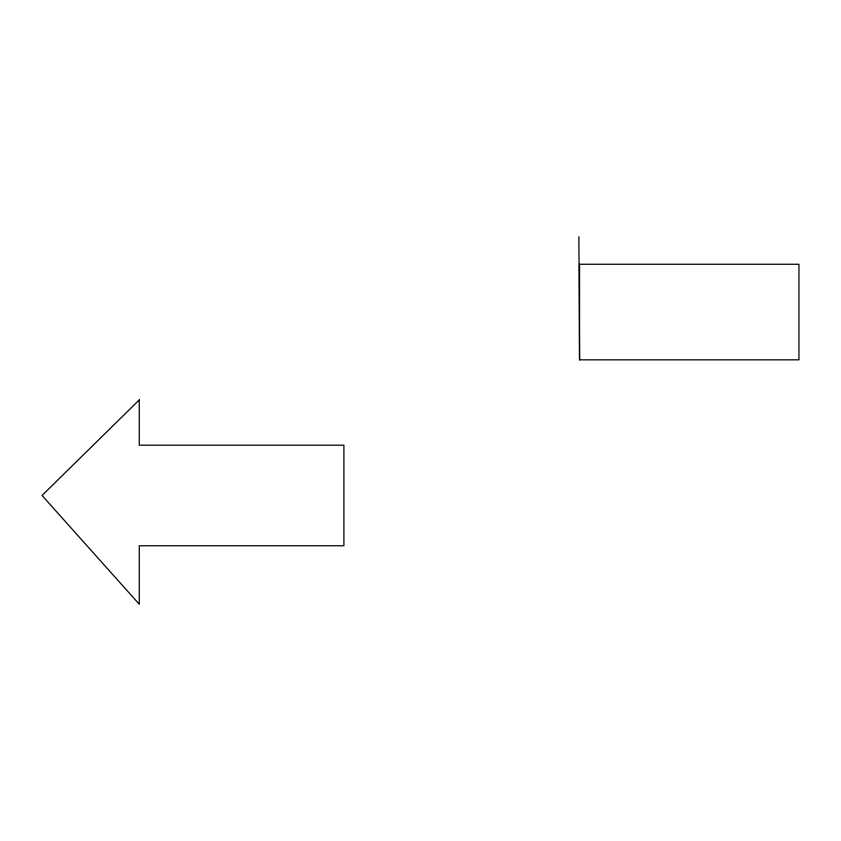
<?xml version="1.0" encoding="UTF-8"?>
<svg xmlns="http://www.w3.org/2000/svg" width="841" height="841" viewBox="0 0 841 841"><rect width="100%" height="100%" fill="white"/><g stroke="black" fill="none" stroke-linecap="round" stroke-linejoin="round"><path stroke-width="1.26" d="M579.544 359.832L798.95 359.832L798.95 264.253L579.544 264.253L579.544 359.832L578.881 236.773M139.27 399.927L42.05 495.475L139.27 604.227L139.27 545.756L343.906 545.756L343.906 445.194L139.27 445.194L139.27 399.927"/></g></svg>
